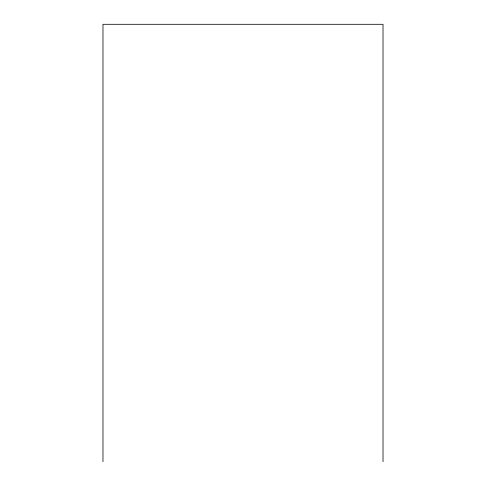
<?xml version="1.0" encoding="UTF-8"?>
<svg xmlns="http://www.w3.org/2000/svg" width="486" height="486" viewBox="0 0 486 486"><rect width="100%" height="100%" fill="white"/><g stroke="black" fill="none" stroke-linecap="round" stroke-linejoin="round"><path stroke-width="0.73" d="M383.023 461.7L383.023 24.3L102.977 24.3L102.977 461.7"/></g></svg>
